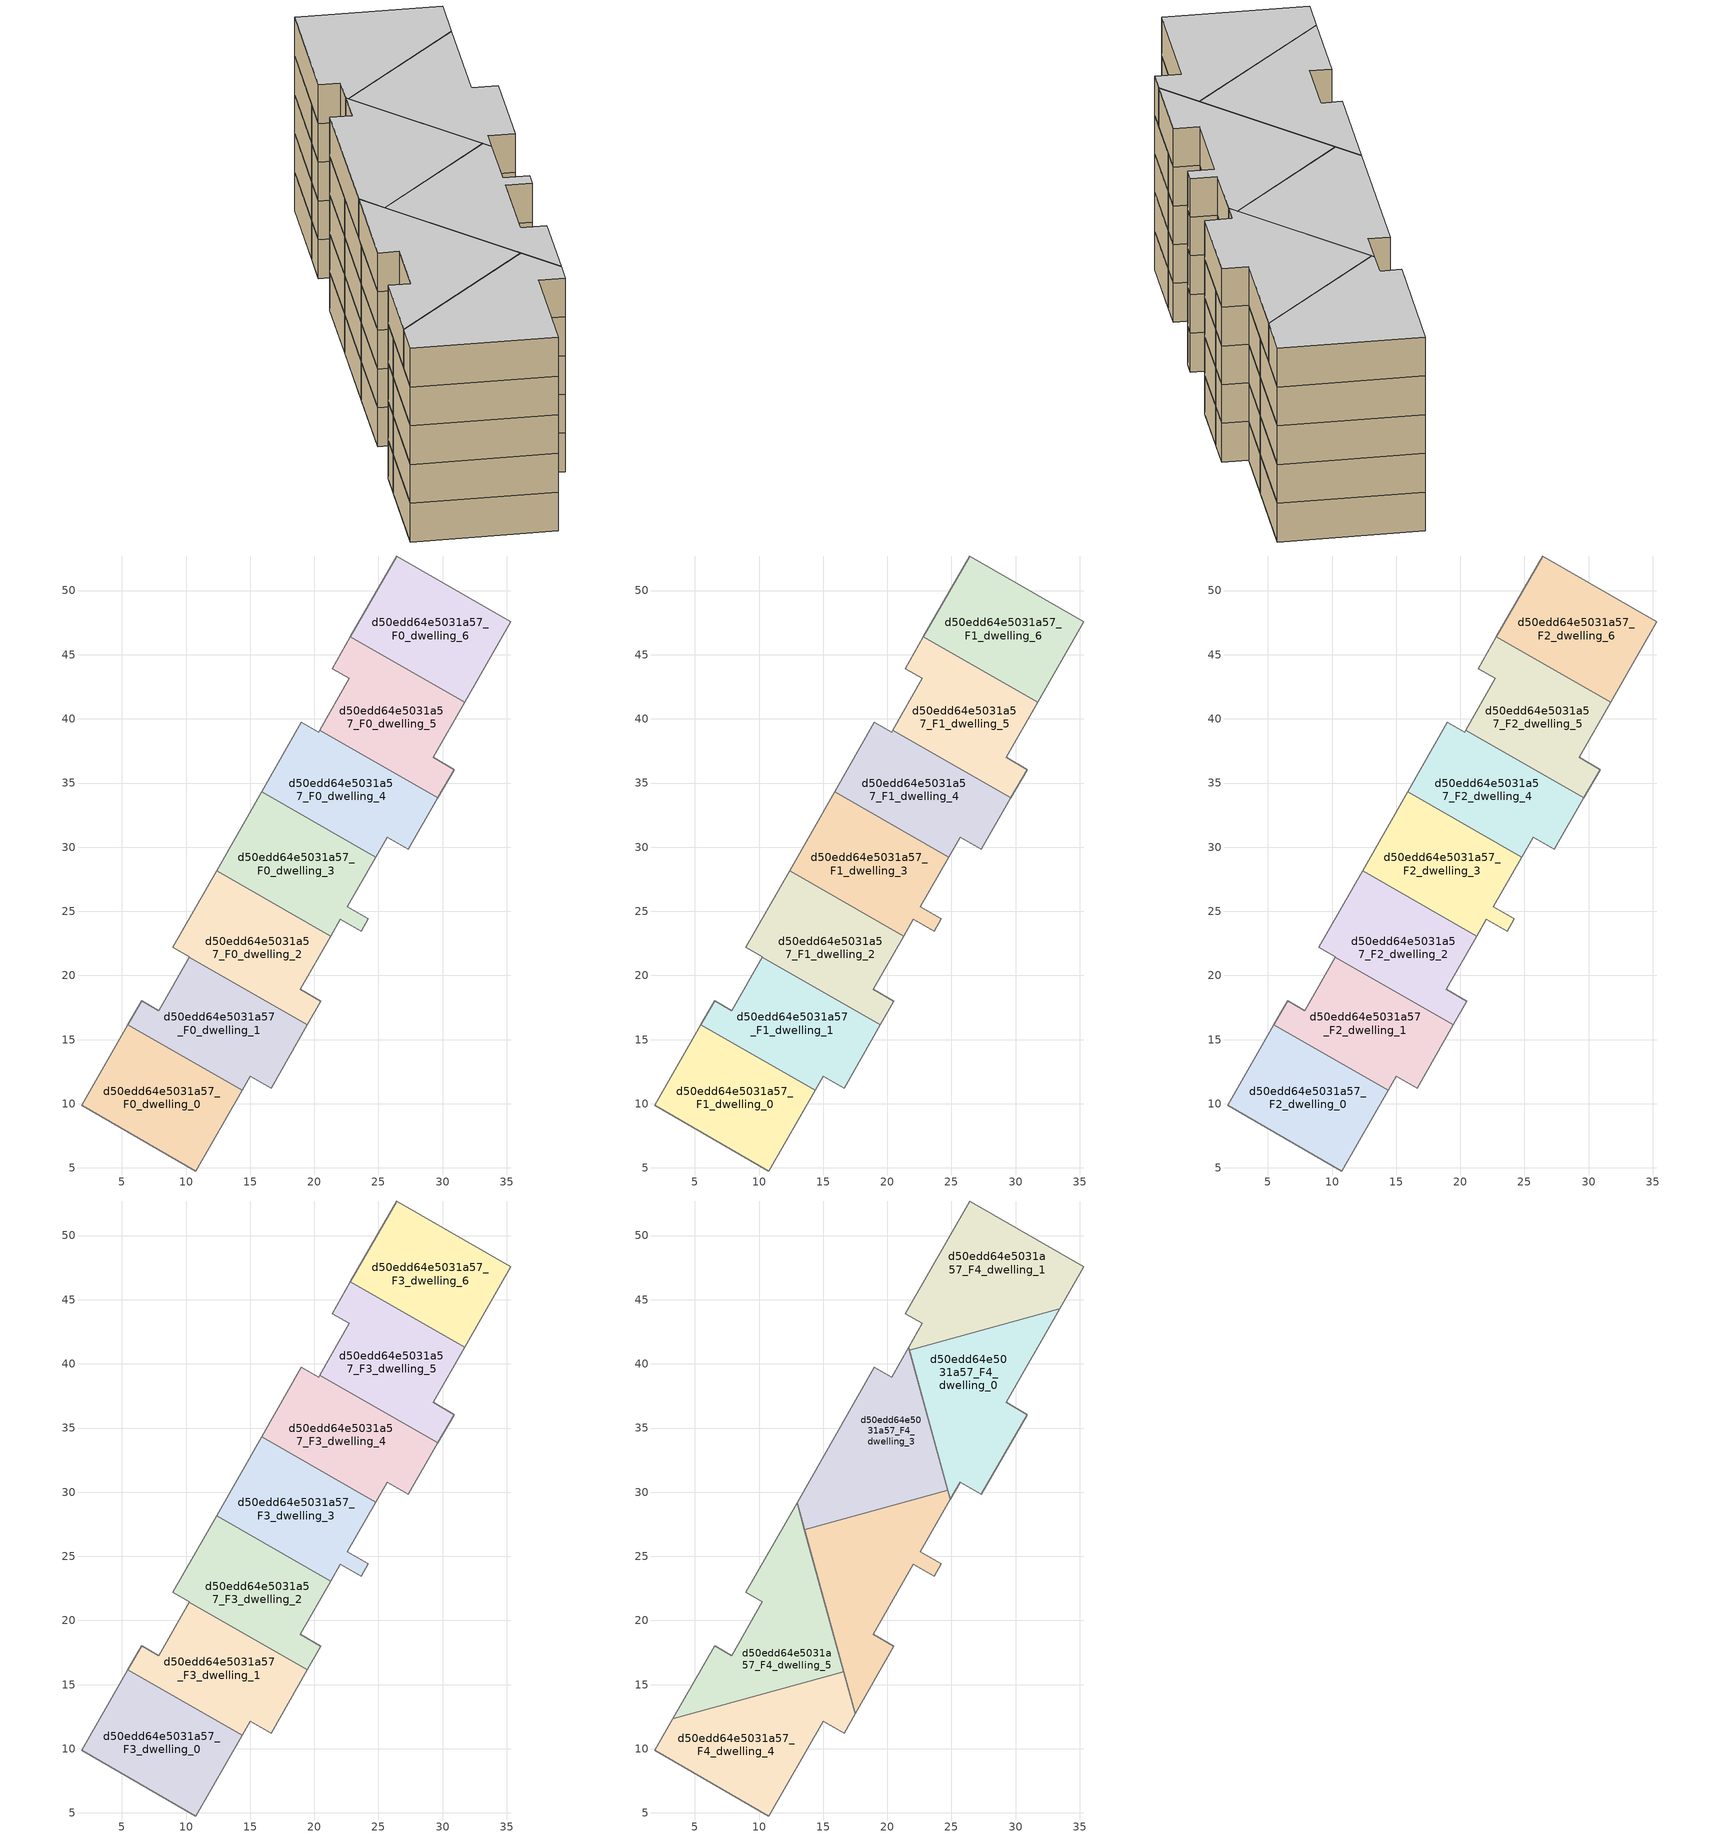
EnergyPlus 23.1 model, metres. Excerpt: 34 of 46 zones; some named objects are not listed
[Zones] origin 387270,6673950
d50edd64e5031a57_F0_dwelling_0
 floor ground (EU_floor_Construction): 14.37,11.07 10.75,4.76 1.86,9.88 5.47,16.17 z0
 wall to d50edd64e5031a57_F0_dwelling_1 (EU_wall_Construction): 14.37,11.07 5.47,16.17 z0:3
 wall adiabatic (EU_wall_Construction): 5.47,16.17 1.86,9.88 10.75,4.76 14.37,11.07 z0:3
d50edd64e5031a57_F0_dwelling_1
 floor ground (EU_floor_Construction): 19.45,16.15 16.63,11.21 14.99,12.16 14.37,11.07 5.47,16.17 6.53,18.03 7.87,17.25 10.25,21.43 z0
 wall adiabatic (EU_wall_Construction): 10.25,21.43 7.87,17.25 6.53,18.03 5.47,16.17 / 14.37,11.07 14.99,12.16 16.63,11.21 19.45,16.15 z0:3
 wall to d50edd64e5031a57_F0_dwelling_2 (EU_wall_Construction): 19.45,16.15 10.25,21.43 z0:3
d50edd64e5031a57_F0_dwelling_2
 floor ground (EU_floor_Construction): 21.26,23.07 18.89,18.91 20.49,17.98 19.45,16.15 10.25,21.43 10.26,21.45 8.96,22.18 12.38,28.16 z0
 wall adiabatic (EU_wall_Construction): 12.38,28.16 8.96,22.18 10.26,21.45 10.25,21.43 / 19.45,16.15 20.49,17.98 18.89,18.91 21.26,23.07 z0:3
 wall to d50edd64e5031a57_F0_dwelling_3 (EU_wall_Construction): 21.26,23.07 12.38,28.16 z0:3
d50edd64e5031a57_F0_dwelling_3
 floor ground (EU_floor_Construction): 24.78,29.21 22.57,25.36 24.2,24.42 23.64,23.46 22.02,24.4 21.26,23.07 12.38,28.16 15.89,34.3 z0
 wall adiabatic (EU_wall_Construction): 21.26,23.07 22.02,24.4 23.64,23.46 24.2,24.42 22.57,25.36 24.78,29.21 / 15.89,34.3 12.38,28.16 z0:3
 wall to d50edd64e5031a57_F0_dwelling_4 (EU_wall_Construction): 24.78,29.21 15.89,34.3 z0:3
d50edd64e5031a57_F0_dwelling_4
 floor ground (EU_floor_Construction): 29.63,33.85 27.33,29.85 25.67,30.78 24.78,29.21 15.89,34.3 18.99,39.73 20.34,38.96 20.43,39.13 z0
 wall adiabatic (EU_wall_Construction): 20.43,39.13 20.34,38.96 18.99,39.73 15.89,34.3 / 24.78,29.21 25.67,30.78 27.33,29.85 29.63,33.85 z0:3
 wall to d50edd64e5031a57_F0_dwelling_5 (EU_wall_Construction): 29.63,33.85 20.43,39.13 z0:3
d50edd64e5031a57_F0_dwelling_5
 floor ground (EU_floor_Construction): 31.72,41.28 29.26,36.99 30.89,36.04 29.63,33.85 20.43,39.13 22.72,43.16 21.39,43.92 22.81,46.39 z0
 wall adiabatic (EU_wall_Construction): 22.81,46.39 21.39,43.92 22.72,43.16 20.43,39.13 / 29.63,33.85 30.89,36.04 29.26,36.99 31.72,41.28 z0:3
 wall to d50edd64e5031a57_F0_dwelling_6 (EU_wall_Construction): 31.72,41.28 22.81,46.39 z0:3
d50edd64e5031a57_F0_dwelling_6
 floor ground (EU_floor_Construction): 35.32,47.57 31.72,41.28 22.81,46.39 26.41,52.69 z0
 wall adiabatic (EU_wall_Construction): 31.72,41.28 35.32,47.57 26.41,52.69 22.81,46.39 z0:3
d50edd64e5031a57_F1_dwelling_0
 floor to d50edd64e5031a57_F0_dwelling_0 (EU_floor_Construction): 14.37,11.07 10.75,4.76 1.86,9.88 5.47,16.17 z3
 wall to d50edd64e5031a57_F1_dwelling_1 (EU_wall_Construction): 14.37,11.07 5.47,16.17 z3:6
 wall adiabatic (EU_wall_Construction): 5.47,16.17 1.86,9.88 10.75,4.76 14.37,11.07 z3:6
d50edd64e5031a57_F1_dwelling_1
 floor to d50edd64e5031a57_F0_dwelling_1 (EU_floor_Construction): 19.45,16.15 16.63,11.21 14.99,12.16 14.37,11.07 5.47,16.17 6.53,18.03 7.87,17.25 10.25,21.43 z3
 wall adiabatic (EU_wall_Construction): 10.25,21.43 7.87,17.25 6.53,18.03 5.47,16.17 / 14.37,11.07 14.99,12.16 16.63,11.21 19.45,16.15 z3:6
 wall to d50edd64e5031a57_F1_dwelling_2 (EU_wall_Construction): 19.45,16.15 10.25,21.43 z3:6
d50edd64e5031a57_F1_dwelling_2
 floor to d50edd64e5031a57_F0_dwelling_2 (EU_floor_Construction): 21.26,23.07 18.89,18.91 20.49,17.98 19.45,16.15 10.25,21.43 10.26,21.45 8.96,22.18 12.38,28.16 z3
 wall adiabatic (EU_wall_Construction): 12.38,28.16 8.96,22.18 10.26,21.45 10.25,21.43 / 19.45,16.15 20.49,17.98 18.89,18.91 21.26,23.07 z3:6
 wall to d50edd64e5031a57_F1_dwelling_3 (EU_wall_Construction): 21.26,23.07 12.38,28.16 z3:6
d50edd64e5031a57_F1_dwelling_3
 floor to d50edd64e5031a57_F0_dwelling_3 (EU_floor_Construction): 24.78,29.21 22.57,25.36 24.2,24.42 23.64,23.46 22.02,24.4 21.26,23.07 12.38,28.16 15.89,34.3 z3
 wall adiabatic (EU_wall_Construction): 21.26,23.07 22.02,24.4 23.64,23.46 24.2,24.42 22.57,25.36 24.78,29.21 / 15.89,34.3 12.38,28.16 z3:6
 wall to d50edd64e5031a57_F1_dwelling_4 (EU_wall_Construction): 24.78,29.21 15.89,34.3 z3:6
d50edd64e5031a57_F1_dwelling_4
 floor to d50edd64e5031a57_F0_dwelling_4 (EU_floor_Construction): 29.63,33.85 27.33,29.85 25.67,30.78 24.78,29.21 15.89,34.3 18.99,39.73 20.34,38.96 20.43,39.13 z3
 wall adiabatic (EU_wall_Construction): 20.43,39.13 20.34,38.96 18.99,39.73 15.89,34.3 / 24.78,29.21 25.67,30.78 27.33,29.85 29.63,33.85 z3:6
 wall to d50edd64e5031a57_F1_dwelling_5 (EU_wall_Construction): 29.63,33.85 20.43,39.13 z3:6
d50edd64e5031a57_F1_dwelling_5
 floor to d50edd64e5031a57_F0_dwelling_5 (EU_floor_Construction): 31.72,41.28 29.26,36.99 30.89,36.04 29.63,33.85 20.43,39.13 22.72,43.16 21.39,43.92 22.81,46.39 z3
 wall adiabatic (EU_wall_Construction): 22.81,46.39 21.39,43.92 22.72,43.16 20.43,39.13 / 29.63,33.85 30.89,36.04 29.26,36.99 31.72,41.28 z3:6
 wall to d50edd64e5031a57_F1_dwelling_6 (EU_wall_Construction): 31.72,41.28 22.81,46.39 z3:6
d50edd64e5031a57_F1_dwelling_6
 floor to d50edd64e5031a57_F0_dwelling_6 (EU_floor_Construction): 35.32,47.57 31.72,41.28 22.81,46.39 26.41,52.69 z3
 wall adiabatic (EU_wall_Construction): 31.72,41.28 35.32,47.57 26.41,52.69 22.81,46.39 z3:6
d50edd64e5031a57_F2_dwelling_0
 floor to d50edd64e5031a57_F1_dwelling_0 (EU_floor_Construction): 14.37,11.07 10.75,4.76 1.86,9.88 5.47,16.17 z6
 wall to d50edd64e5031a57_F2_dwelling_1 (EU_wall_Construction): 14.37,11.07 5.47,16.17 z6:9
 wall adiabatic (EU_wall_Construction): 5.47,16.17 1.86,9.88 10.75,4.76 14.37,11.07 z6:9
d50edd64e5031a57_F2_dwelling_1
 floor to d50edd64e5031a57_F1_dwelling_1 (EU_floor_Construction): 19.45,16.15 16.63,11.21 14.99,12.16 14.37,11.07 5.47,16.17 6.53,18.03 7.87,17.25 10.25,21.43 z6
 wall adiabatic (EU_wall_Construction): 10.25,21.43 7.87,17.25 6.53,18.03 5.47,16.17 / 14.37,11.07 14.99,12.16 16.63,11.21 19.45,16.15 z6:9
 wall to d50edd64e5031a57_F2_dwelling_2 (EU_wall_Construction): 19.45,16.15 10.25,21.43 z6:9
d50edd64e5031a57_F2_dwelling_2
 floor to d50edd64e5031a57_F1_dwelling_2 (EU_floor_Construction): 21.26,23.07 18.89,18.91 20.49,17.98 19.45,16.15 10.25,21.43 10.26,21.45 8.96,22.18 12.38,28.16 z6
 wall adiabatic (EU_wall_Construction): 12.38,28.16 8.96,22.18 10.26,21.45 10.25,21.43 / 19.45,16.15 20.49,17.98 18.89,18.91 21.26,23.07 z6:9
 wall to d50edd64e5031a57_F2_dwelling_3 (EU_wall_Construction): 21.26,23.07 12.38,28.16 z6:9
d50edd64e5031a57_F2_dwelling_3
 floor to d50edd64e5031a57_F1_dwelling_3 (EU_floor_Construction): 24.78,29.21 22.57,25.36 24.2,24.42 23.64,23.46 22.02,24.4 21.26,23.07 12.38,28.16 15.89,34.3 z6
 wall adiabatic (EU_wall_Construction): 21.26,23.07 22.02,24.4 23.64,23.46 24.2,24.42 22.57,25.36 24.78,29.21 / 15.89,34.3 12.38,28.16 z6:9
 wall to d50edd64e5031a57_F2_dwelling_4 (EU_wall_Construction): 24.78,29.21 15.89,34.3 z6:9
d50edd64e5031a57_F2_dwelling_4
 floor to d50edd64e5031a57_F1_dwelling_4 (EU_floor_Construction): 29.63,33.85 27.33,29.85 25.67,30.78 24.78,29.21 15.89,34.3 18.99,39.73 20.34,38.96 20.43,39.13 z6
 wall adiabatic (EU_wall_Construction): 20.43,39.13 20.34,38.96 18.99,39.73 15.89,34.3 / 24.78,29.21 25.67,30.78 27.33,29.85 29.63,33.85 z6:9
 wall to d50edd64e5031a57_F2_dwelling_5 (EU_wall_Construction): 29.63,33.85 20.43,39.13 z6:9
d50edd64e5031a57_F2_dwelling_5
 floor to d50edd64e5031a57_F1_dwelling_5 (EU_floor_Construction): 31.72,41.28 29.26,36.99 30.89,36.04 29.63,33.85 20.43,39.13 22.72,43.16 21.39,43.92 22.81,46.39 z6
 wall adiabatic (EU_wall_Construction): 22.81,46.39 21.39,43.92 22.72,43.16 20.43,39.13 / 29.63,33.85 30.89,36.04 29.26,36.99 31.72,41.28 z6:9
 wall to d50edd64e5031a57_F2_dwelling_6 (EU_wall_Construction): 31.72,41.28 22.81,46.39 z6:9
d50edd64e5031a57_F2_dwelling_6
 floor to d50edd64e5031a57_F1_dwelling_6 (EU_floor_Construction): 35.32,47.57 31.72,41.28 22.81,46.39 26.41,52.69 z6
 wall adiabatic (EU_wall_Construction): 31.72,41.28 35.32,47.57 26.41,52.69 22.81,46.39 z6:9
d50edd64e5031a57_F3_dwelling_0
 floor to d50edd64e5031a57_F2_dwelling_0 (EU_floor_Construction): 14.37,11.07 10.75,4.76 1.86,9.88 5.47,16.17 z9
 wall to d50edd64e5031a57_F3_dwelling_1 (EU_wall_Construction): 14.37,11.07 5.47,16.17 z9:12
 wall adiabatic (EU_wall_Construction): 5.47,16.17 1.86,9.88 10.75,4.76 14.37,11.07 z9:12
d50edd64e5031a57_F3_dwelling_1
 floor to d50edd64e5031a57_F2_dwelling_1 (EU_floor_Construction): 19.45,16.15 16.63,11.21 14.99,12.16 14.37,11.07 5.47,16.17 6.53,18.03 7.87,17.25 10.25,21.43 z9
 wall adiabatic (EU_wall_Construction): 10.25,21.43 7.87,17.25 6.53,18.03 5.47,16.17 / 14.37,11.07 14.99,12.16 16.63,11.21 19.45,16.15 z9:12
 wall to d50edd64e5031a57_F3_dwelling_2 (EU_wall_Construction): 19.45,16.15 10.25,21.43 z9:12
d50edd64e5031a57_F3_dwelling_2
 floor to d50edd64e5031a57_F2_dwelling_2 (EU_floor_Construction): 21.26,23.07 18.89,18.91 20.49,17.98 19.45,16.15 10.25,21.43 10.26,21.45 8.96,22.18 12.38,28.16 z9
 wall adiabatic (EU_wall_Construction): 12.38,28.16 8.96,22.18 10.26,21.45 10.25,21.43 / 19.45,16.15 20.49,17.98 18.89,18.91 21.26,23.07 z9:12
 wall to d50edd64e5031a57_F3_dwelling_3 (EU_wall_Construction): 21.26,23.07 12.38,28.16 z9:12
d50edd64e5031a57_F3_dwelling_3
 floor to d50edd64e5031a57_F2_dwelling_3 (EU_floor_Construction): 24.78,29.21 22.57,25.36 24.2,24.42 23.64,23.46 22.02,24.4 21.26,23.07 12.38,28.16 15.89,34.3 z9
 wall adiabatic (EU_wall_Construction): 21.26,23.07 22.02,24.4 23.64,23.46 24.2,24.42 22.57,25.36 24.78,29.21 / 15.89,34.3 12.38,28.16 z9:12
 wall to d50edd64e5031a57_F3_dwelling_4 (EU_wall_Construction): 24.78,29.21 15.89,34.3 z9:12
d50edd64e5031a57_F3_dwelling_4
 floor to d50edd64e5031a57_F2_dwelling_4 (EU_floor_Construction): 29.63,33.85 27.33,29.85 25.67,30.78 24.78,29.21 15.89,34.3 18.99,39.73 20.34,38.96 20.43,39.13 z9
 wall adiabatic (EU_wall_Construction): 20.43,39.13 20.34,38.96 18.99,39.73 15.89,34.3 / 24.78,29.21 25.67,30.78 27.33,29.85 29.63,33.85 z9:12
 wall to d50edd64e5031a57_F3_dwelling_5 (EU_wall_Construction): 29.63,33.85 20.43,39.13 z9:12
d50edd64e5031a57_F3_dwelling_5
 floor to d50edd64e5031a57_F2_dwelling_5 (EU_floor_Construction): 31.72,41.28 29.26,36.99 30.89,36.04 29.63,33.85 20.43,39.13 22.72,43.16 21.39,43.92 22.81,46.39 z9
 wall adiabatic (EU_wall_Construction): 22.81,46.39 21.39,43.92 22.72,43.16 20.43,39.13 / 29.63,33.85 30.89,36.04 29.26,36.99 31.72,41.28 z9:12
 wall to d50edd64e5031a57_F3_dwelling_6 (EU_wall_Construction): 31.72,41.28 22.81,46.39 z9:12
d50edd64e5031a57_F3_dwelling_6
 floor to d50edd64e5031a57_F2_dwelling_6 (EU_floor_Construction): 35.32,47.57 31.72,41.28 22.81,46.39 26.41,52.69 z9
 wall adiabatic (EU_wall_Construction): 31.72,41.28 35.32,47.57 26.41,52.69 22.81,46.39 z9:12
d50edd64e5031a57_F4_dwelling_0
 floor to d50edd64e5031a57_F3_dwelling_5 (EU_floor_Construction): 31.72,41.28 29.26,36.99 30.89,36.04 29.63,33.85 22.59,37.89 21.72,41.08 28.72,43 z12
 floor to d50edd64e5031a57_F3_dwelling_6 (EU_floor_Construction): 33.45,44.3 31.72,41.28 28.72,43 z12
 floor to d50edd64e5031a57_F3_dwelling_4 (EU_floor_Construction): 29.63,33.85 27.33,29.85 25.67,30.78 24.91,29.45 22.59,37.89 z12
 wall adiabatic (EU_wall_Construction): 21.72,41.08 24.91,29.45 25.67,30.78 27.33,29.85 30.89,36.04 29.26,36.99 33.45,44.3 z12:15
 wall to d50edd64e5031a57_F4_dwelling_1 (EU_wall_Construction): 33.45,44.3 21.72,41.08 z12:15
 ceiling to d50edd64e5031a57_F5_dwelling_0 (EU_floor_Construction): 27.33,29.85 30.89,36.04 29.26,36.99 33.45,44.3 21.72,41.08 24.91,29.45 25.67,30.78 z15
d50edd64e5031a57_F4_dwelling_1
 floor to d50edd64e5031a57_F3_dwelling_6 (EU_floor_Construction): 35.32,47.57 33.45,44.3 28.72,43 22.81,46.39 26.41,52.69 z12
 floor to d50edd64e5031a57_F3_dwelling_5 (EU_floor_Construction): 28.72,43 21.72,41.08 21.66,41.29 22.72,43.16 21.39,43.92 22.81,46.39 z12
 wall adiabatic (EU_wall_Construction): 33.45,44.3 35.32,47.57 26.41,52.69 21.39,43.92 22.72,43.16 21.66,41.29 21.72,41.08 z12:15
 ceiling to d50edd64e5031a57_F5_dwelling_1 (EU_floor_Construction): 33.45,44.3 35.32,47.57 26.41,52.69 21.39,43.92 22.72,43.16 21.66,41.29 21.72,41.08 z15
d50edd64e5031a57_F4_dwelling_2
 floor to d50edd64e5031a57_F3_dwelling_2 (EU_floor_Construction): 21.26,23.07 18.89,18.91 20.49,17.98 19.45,16.15 16,18.13 13.54,27.07 14.04,27.21 z12
 floor to d50edd64e5031a57_F3_dwelling_3 (EU_floor_Construction): 24.78,29.21 22.57,25.36 24.2,24.42 23.64,23.46 22.02,24.4 21.26,23.07 14.04,27.21 23.65,29.85 z12
 floor to d50edd64e5031a57_F3_dwelling_1 (EU_floor_Construction): 19.45,16.15 17.49,12.71 16,18.13 z12
 floor to d50edd64e5031a57_F3_dwelling_4 (EU_floor_Construction): 24.72,30.15 24.91,29.45 24.78,29.21 23.65,29.85 z12
 wall adiabatic (EU_wall_Construction): 13.54,27.07 17.49,12.71 20.49,17.98 18.89,18.91 22.02,24.4 23.64,23.46 24.2,24.42 22.57,25.36 24.91,29.45 24.72,30.15 z12:15
 wall to d50edd64e5031a57_F4_dwelling_3 (EU_wall_Construction): 24.72,30.15 13.54,27.07 z12:15
 ceiling to d50edd64e5031a57_F5_dwelling_2 (EU_floor_Construction): 20.49,17.98 18.89,18.91 22.02,24.4 23.64,23.46 24.2,24.42 22.57,25.36 24.91,29.45 24.72,30.15 13.54,27.07 17.49,12.71 z15
d50edd64e5031a57_F4_dwelling_3
 floor to d50edd64e5031a57_F3_dwelling_3 (EU_floor_Construction): 23.65,29.85 14.04,27.21 13.4,27.57 12.96,29.18 15.89,34.3 z12
 floor to d50edd64e5031a57_F3_dwelling_4 (EU_floor_Construction): 22.59,37.89 24.72,30.15 23.65,29.85 15.89,34.3 18.99,39.73 20.34,38.96 20.43,39.13 z12
 floor to d50edd64e5031a57_F3_dwelling_2 (EU_floor_Construction): 14.04,27.21 13.54,27.07 13.4,27.57 z12
 floor to d50edd64e5031a57_F3_dwelling_5 (EU_floor_Construction): 21.66,41.29 22.59,37.89 20.43,39.13 z12
 wall adiabatic (EU_wall_Construction): 24.72,30.15 21.66,41.29 20.34,38.96 18.99,39.73 12.96,29.18 13.54,27.07 z12:15
 ceiling to d50edd64e5031a57_F5_dwelling_3 (EU_floor_Construction): 24.72,30.15 21.66,41.29 20.34,38.96 18.99,39.73 12.96,29.18 13.54,27.07 z15
d50edd64e5031a57_F4_dwelling_4
 floor to d50edd64e5031a57_F3_dwelling_0 (EU_floor_Construction): 14.37,11.07 10.75,4.76 1.86,9.88 3.27,12.34 9.27,13.99 z12
 floor to d50edd64e5031a57_F3_dwelling_1 (EU_floor_Construction): 16.58,16 17.49,12.71 16.63,11.21 14.99,12.16 14.37,11.07 9.27,13.99 z12
 wall adiabatic (EU_wall_Construction): 3.27,12.34 1.86,9.88 10.75,4.76 14.99,12.16 16.63,11.21 17.49,12.71 16.58,16 z12:15
 wall to d50edd64e5031a57_F4_dwelling_5 (EU_wall_Construction): 16.58,16 3.27,12.34 z12:15
 ceiling to d50edd64e5031a57_F5_dwelling_4 (EU_floor_Construction): 16.63,11.21 17.49,12.71 16.58,16 3.27,12.34 1.86,9.88 10.75,4.76 14.99,12.16 z15
d50edd64e5031a57_F4_dwelling_5
 floor to d50edd64e5031a57_F3_dwelling_1 (EU_floor_Construction): 16,18.13 16.58,16 9.27,13.99 5.47,16.17 6.53,18.03 7.87,17.25 10.25,21.43 z12
 floor to d50edd64e5031a57_F3_dwelling_0 (EU_floor_Construction): 9.27,13.99 3.27,12.34 5.47,16.17 z12
 floor to d50edd64e5031a57_F3_dwelling_2 (EU_floor_Construction): 13.4,27.57 16,18.13 10.25,21.43 10.26,21.45 8.96,22.18 12.38,28.16 z12
 floor to d50edd64e5031a57_F3_dwelling_3 (EU_floor_Construction): 12.96,29.18 13.4,27.57 12.38,28.16 z12
 wall adiabatic (EU_wall_Construction): 16.58,16 12.96,29.18 8.96,22.18 10.26,21.45 7.87,17.25 6.53,18.03 3.27,12.34 z12:15
 ceiling to d50edd64e5031a57_F5_dwelling_5 (EU_floor_Construction): 16.58,16 12.96,29.18 8.96,22.18 10.26,21.45 7.87,17.25 6.53,18.03 3.27,12.34 z15
[Building]
EU S2 Campaign: North Axis=0; Terrain=City; Solar Distribution=FullExterior
[Site:Location]
Helsinki-Vantaa.AP: Latitude=60.317; Longitude=24.963; Time Zone=2; Elevation=54.6
[SizingPeriod:WeatherFileDays]
AnnualSizingPeriod: Begin Month=1; Begin Day of Month=1; End Month=12; End Day of Month=31; Day of Week for Start Day=Monday; Use Weather File Daylight Saving Period=No; Use Weather File Rain and Snow Indicators=No
[MATERIAL]
EU_InternalMass_Material: Roughness=MediumRough; Thickness=0.1; Conductivity=1; Density=1800; Specific Heat=900; Thermal Absorptance=0.9; Solar Absorptance=0.7; Visible Absorptance=0.7
[MATERIAL:NOMASS] Roughness=MediumRough; Thermal Absorptance=0.9; Solar Absorptance=0.7; Visible Absorptance=0.7
Name | Thermal Resistance
EU_wall_NoMass | 2.6932
EU_floor_NoMass | 2.22482
[CONSTRUCTION]
EU_wall_Construction: EU_wall_NoMass
EU_floor_Construction: EU_floor_NoMass
EU_InternalMass_Construction: EU_InternalMass_Material
[ZONE] Type=1; Multiplier=1; Ceiling Height=autocalculate; Floor Area=autocalculate; Part of Total Floor Area=Yes
Name | Volume
d50edd64e5031a57_F0_dwelling_0; d50edd64e5031a57_F1_dwelling_0; d50edd64e5031a57_F2_dwelling_0; d50edd64e5031a57_F3_dwelling_0 | 223.544
d50edd64e5031a57_F4_dwelling_0 | 260.8
d50edd64e5031a57_F0_dwelling_1; d50edd64e5031a57_F1_dwelling_1; d50edd64e5031a57_F2_dwelling_1; d50edd64e5031a57_F3_dwelling_1 | 223.548
d50edd64e5031a57_F4_dwelling_1 | 260.78
d50edd64e5031a57_F0_dwelling_2; d50edd64e5031a57_F1_dwelling_2; d50edd64e5031a57_F2_dwelling_2; d50edd64e5031a57_F3_dwelling_2 | 223.529
d50edd64e5031a57_F4_dwelling_2 | 260.767
d50edd64e5031a57_F0_dwelling_3; d50edd64e5031a57_F1_dwelling_3; d50edd64e5031a57_F2_dwelling_3; d50edd64e5031a57_F3_dwelling_3 | 223.553
d50edd64e5031a57_F4_dwelling_3 | 260.812
d50edd64e5031a57_F0_dwelling_4; d50edd64e5031a57_F1_dwelling_4; d50edd64e5031a57_F2_dwelling_4; d50edd64e5031a57_F3_dwelling_4 | 223.559
d50edd64e5031a57_F4_dwelling_4 | 260.821
d50edd64e5031a57_F0_dwelling_5; d50edd64e5031a57_F1_dwelling_5; d50edd64e5031a57_F2_dwelling_5; d50edd64e5031a57_F3_dwelling_5 | 223.508
d50edd64e5031a57_F4_dwelling_5 | 260.773
d50edd64e5031a57_F0_dwelling_6; d50edd64e5031a57_F1_dwelling_6; d50edd64e5031a57_F2_dwelling_6; d50edd64e5031a57_F3_dwelling_6 | 223.562
[INTERNALMASS] Construction=EU_InternalMass_Construction
Name | Zone or ZoneList | Surface Area
d50edd64e5031a57_F0_dwelling_0_EU_InternalMass | d50edd64e5031a57_F0_dwelling_0 | 74.5146
d50edd64e5031a57_F0_dwelling_1_EU_InternalMass | d50edd64e5031a57_F0_dwelling_1 | 74.5164
d50edd64e5031a57_F0_dwelling_2_EU_InternalMass | d50edd64e5031a57_F0_dwelling_2 | 74.5096
d50edd64e5031a57_F0_dwelling_3_EU_InternalMass | d50edd64e5031a57_F0_dwelling_3 | 74.5173
d50edd64e5031a57_F0_dwelling_4_EU_InternalMass | d50edd64e5031a57_F0_dwelling_4 | 74.5193
d50edd64e5031a57_F0_dwelling_5_EU_InternalMass | d50edd64e5031a57_F0_dwelling_5 | 74.5028
d50edd64e5031a57_F0_dwelling_6_EU_InternalMass | d50edd64e5031a57_F0_dwelling_6 | 74.5205
d50edd64e5031a57_F1_dwelling_0_EU_InternalMass | d50edd64e5031a57_F1_dwelling_0 | 74.5146
d50edd64e5031a57_F1_dwelling_1_EU_InternalMass | d50edd64e5031a57_F1_dwelling_1 | 74.5164
d50edd64e5031a57_F1_dwelling_2_EU_InternalMass | d50edd64e5031a57_F1_dwelling_2 | 74.5096
d50edd64e5031a57_F1_dwelling_3_EU_InternalMass | d50edd64e5031a57_F1_dwelling_3 | 74.5173
d50edd64e5031a57_F1_dwelling_4_EU_InternalMass | d50edd64e5031a57_F1_dwelling_4 | 74.5193
d50edd64e5031a57_F1_dwelling_5_EU_InternalMass | d50edd64e5031a57_F1_dwelling_5 | 74.5028
d50edd64e5031a57_F1_dwelling_6_EU_InternalMass | d50edd64e5031a57_F1_dwelling_6 | 74.5205
d50edd64e5031a57_F2_dwelling_0_EU_InternalMass | d50edd64e5031a57_F2_dwelling_0 | 74.5146
d50edd64e5031a57_F2_dwelling_1_EU_InternalMass | d50edd64e5031a57_F2_dwelling_1 | 74.5164
d50edd64e5031a57_F2_dwelling_2_EU_InternalMass | d50edd64e5031a57_F2_dwelling_2 | 74.5096
d50edd64e5031a57_F2_dwelling_3_EU_InternalMass | d50edd64e5031a57_F2_dwelling_3 | 74.5173
d50edd64e5031a57_F2_dwelling_4_EU_InternalMass | d50edd64e5031a57_F2_dwelling_4 | 74.5193
d50edd64e5031a57_F2_dwelling_5_EU_InternalMass | d50edd64e5031a57_F2_dwelling_5 | 74.5028
d50edd64e5031a57_F2_dwelling_6_EU_InternalMass | d50edd64e5031a57_F2_dwelling_6 | 74.5205
d50edd64e5031a57_F3_dwelling_0_EU_InternalMass | d50edd64e5031a57_F3_dwelling_0 | 74.5146
d50edd64e5031a57_F3_dwelling_1_EU_InternalMass | d50edd64e5031a57_F3_dwelling_1 | 74.5164
d50edd64e5031a57_F3_dwelling_2_EU_InternalMass | d50edd64e5031a57_F3_dwelling_2 | 74.5096
d50edd64e5031a57_F3_dwelling_3_EU_InternalMass | d50edd64e5031a57_F3_dwelling_3 | 74.5173
d50edd64e5031a57_F3_dwelling_4_EU_InternalMass | d50edd64e5031a57_F3_dwelling_4 | 74.5193
d50edd64e5031a57_F3_dwelling_5_EU_InternalMass | d50edd64e5031a57_F3_dwelling_5 | 74.5028
d50edd64e5031a57_F3_dwelling_6_EU_InternalMass | d50edd64e5031a57_F3_dwelling_6 | 74.5205
d50edd64e5031a57_F4_dwelling_0_EU_InternalMass | d50edd64e5031a57_F4_dwelling_0 | 86.9331
d50edd64e5031a57_F4_dwelling_1_EU_InternalMass | d50edd64e5031a57_F4_dwelling_1 | 86.9265
d50edd64e5031a57_F4_dwelling_2_EU_InternalMass | d50edd64e5031a57_F4_dwelling_2 | 86.9221
d50edd64e5031a57_F4_dwelling_3_EU_InternalMass | d50edd64e5031a57_F4_dwelling_3 | 86.9373
d50edd64e5031a57_F4_dwelling_4_EU_InternalMass | d50edd64e5031a57_F4_dwelling_4 | 86.9402
d50edd64e5031a57_F4_dwelling_5_EU_InternalMass | d50edd64e5031a57_F4_dwelling_5 | 86.9291
[OTHEREQUIPMENT] Fuel Type=Electricity; Design Level Calculation Method=Watts/Area; Power per Zone Floor Area=1; Fraction Latent=0; Fraction Radiant=0; Fraction Lost=0; Carbon Dioxide Generation Rate=0; EndUse Subcategory=EU_Step8_InternalGains
Name | Zone or ZoneList or Space or SpaceList | Schedule
EU_Step8_InternalGain_d50edd64e5031a57_F0_dwelling_0_f000 | d50edd64e5031a57_F0_dwelling_0 | EU_Step8_GainSchedule_d50edd64e5031a57_F0_dwelling_0_f000
EU_Step8_InternalGain_d50edd64e5031a57_F0_dwelling_1_f000 | d50edd64e5031a57_F0_dwelling_1 | EU_Step8_GainSchedule_d50edd64e5031a57_F0_dwelling_1_f000
EU_Step8_InternalGain_d50edd64e5031a57_F0_dwelling_2_f000 | d50edd64e5031a57_F0_dwelling_2 | EU_Step8_GainSchedule_d50edd64e5031a57_F0_dwelling_2_f000
EU_Step8_InternalGain_d50edd64e5031a57_F0_dwelling_3_f000 | d50edd64e5031a57_F0_dwelling_3 | EU_Step8_GainSchedule_d50edd64e5031a57_F0_dwelling_3_f000
EU_Step8_InternalGain_d50edd64e5031a57_F0_dwelling_4_f000 | d50edd64e5031a57_F0_dwelling_4 | EU_Step8_GainSchedule_d50edd64e5031a57_F0_dwelling_4_f000
EU_Step8_InternalGain_d50edd64e5031a57_F0_dwelling_5_f000 | d50edd64e5031a57_F0_dwelling_5 | EU_Step8_GainSchedule_d50edd64e5031a57_F0_dwelling_5_f000
EU_Step8_InternalGain_d50edd64e5031a57_F0_dwelling_6_f000 | d50edd64e5031a57_F0_dwelling_6 | EU_Step8_GainSchedule_d50edd64e5031a57_F0_dwelling_6_f000
EU_Step8_InternalGain_d50edd64e5031a57_F1_dwelling_0_f000 | d50edd64e5031a57_F1_dwelling_0 | EU_Step8_GainSchedule_d50edd64e5031a57_F1_dwelling_0_f000
EU_Step8_InternalGain_d50edd64e5031a57_F1_dwelling_1_f000 | d50edd64e5031a57_F1_dwelling_1 | EU_Step8_GainSchedule_d50edd64e5031a57_F1_dwelling_1_f000
EU_Step8_InternalGain_d50edd64e5031a57_F1_dwelling_2_f000 | d50edd64e5031a57_F1_dwelling_2 | EU_Step8_GainSchedule_d50edd64e5031a57_F1_dwelling_2_f000
EU_Step8_InternalGain_d50edd64e5031a57_F1_dwelling_3_f000 | d50edd64e5031a57_F1_dwelling_3 | EU_Step8_GainSchedule_d50edd64e5031a57_F1_dwelling_3_f000
EU_Step8_InternalGain_d50edd64e5031a57_F1_dwelling_4_f000 | d50edd64e5031a57_F1_dwelling_4 | EU_Step8_GainSchedule_d50edd64e5031a57_F1_dwelling_4_f000
EU_Step8_InternalGain_d50edd64e5031a57_F1_dwelling_5_f000 | d50edd64e5031a57_F1_dwelling_5 | EU_Step8_GainSchedule_d50edd64e5031a57_F1_dwelling_5_f000
EU_Step8_InternalGain_d50edd64e5031a57_F1_dwelling_6_f000 | d50edd64e5031a57_F1_dwelling_6 | EU_Step8_GainSchedule_d50edd64e5031a57_F1_dwelling_6_f000
EU_Step8_InternalGain_d50edd64e5031a57_F2_dwelling_0_f000 | d50edd64e5031a57_F2_dwelling_0 | EU_Step8_GainSchedule_d50edd64e5031a57_F2_dwelling_0_f000
EU_Step8_InternalGain_d50edd64e5031a57_F2_dwelling_1_f000 | d50edd64e5031a57_F2_dwelling_1 | EU_Step8_GainSchedule_d50edd64e5031a57_F2_dwelling_1_f000
EU_Step8_InternalGain_d50edd64e5031a57_F2_dwelling_2_f000 | d50edd64e5031a57_F2_dwelling_2 | EU_Step8_GainSchedule_d50edd64e5031a57_F2_dwelling_2_f000
EU_Step8_InternalGain_d50edd64e5031a57_F2_dwelling_3_f000 | d50edd64e5031a57_F2_dwelling_3 | EU_Step8_GainSchedule_d50edd64e5031a57_F2_dwelling_3_f000
EU_Step8_InternalGain_d50edd64e5031a57_F2_dwelling_4_f000 | d50edd64e5031a57_F2_dwelling_4 | EU_Step8_GainSchedule_d50edd64e5031a57_F2_dwelling_4_f000
EU_Step8_InternalGain_d50edd64e5031a57_F2_dwelling_5_f000 | d50edd64e5031a57_F2_dwelling_5 | EU_Step8_GainSchedule_d50edd64e5031a57_F2_dwelling_5_f000
EU_Step8_InternalGain_d50edd64e5031a57_F2_dwelling_6_f000 | d50edd64e5031a57_F2_dwelling_6 | EU_Step8_GainSchedule_d50edd64e5031a57_F2_dwelling_6_f000
EU_Step8_InternalGain_d50edd64e5031a57_F3_dwelling_0_f000 | d50edd64e5031a57_F3_dwelling_0 | EU_Step8_GainSchedule_d50edd64e5031a57_F3_dwelling_0_f000
EU_Step8_InternalGain_d50edd64e5031a57_F3_dwelling_1_f000 | d50edd64e5031a57_F3_dwelling_1 | EU_Step8_GainSchedule_d50edd64e5031a57_F3_dwelling_1_f000
EU_Step8_InternalGain_d50edd64e5031a57_F3_dwelling_2_f000 | d50edd64e5031a57_F3_dwelling_2 | EU_Step8_GainSchedule_d50edd64e5031a57_F3_dwelling_2_f000
EU_Step8_InternalGain_d50edd64e5031a57_F3_dwelling_3_f000 | d50edd64e5031a57_F3_dwelling_3 | EU_Step8_GainSchedule_d50edd64e5031a57_F3_dwelling_3_f000
EU_Step8_InternalGain_d50edd64e5031a57_F3_dwelling_4_f000 | d50edd64e5031a57_F3_dwelling_4 | EU_Step8_GainSchedule_d50edd64e5031a57_F3_dwelling_4_f000
EU_Step8_InternalGain_d50edd64e5031a57_F3_dwelling_5_f000 | d50edd64e5031a57_F3_dwelling_5 | EU_Step8_GainSchedule_d50edd64e5031a57_F3_dwelling_5_f000
EU_Step8_InternalGain_d50edd64e5031a57_F3_dwelling_6_f000 | d50edd64e5031a57_F3_dwelling_6 | EU_Step8_GainSchedule_d50edd64e5031a57_F3_dwelling_6_f000
EU_Step8_InternalGain_d50edd64e5031a57_F4_dwelling_0_f000 | d50edd64e5031a57_F4_dwelling_0 | EU_Step8_GainSchedule_d50edd64e5031a57_F4_dwelling_0_f000
EU_Step8_InternalGain_d50edd64e5031a57_F4_dwelling_1_f000 | d50edd64e5031a57_F4_dwelling_1 | EU_Step8_GainSchedule_d50edd64e5031a57_F4_dwelling_1_f000
EU_Step8_InternalGain_d50edd64e5031a57_F4_dwelling_2_f000 | d50edd64e5031a57_F4_dwelling_2 | EU_Step8_GainSchedule_d50edd64e5031a57_F4_dwelling_2_f000
EU_Step8_InternalGain_d50edd64e5031a57_F4_dwelling_3_f000 | d50edd64e5031a57_F4_dwelling_3 | EU_Step8_GainSchedule_d50edd64e5031a57_F4_dwelling_3_f000
EU_Step8_InternalGain_d50edd64e5031a57_F4_dwelling_4_f000 | d50edd64e5031a57_F4_dwelling_4 | EU_Step8_GainSchedule_d50edd64e5031a57_F4_dwelling_4_f000
EU_Step8_InternalGain_d50edd64e5031a57_F4_dwelling_5_f000 | d50edd64e5031a57_F4_dwelling_5 | EU_Step8_GainSchedule_d50edd64e5031a57_F4_dwelling_5_f000
[ZONEVENTILATION:DESIGNFLOWRATE] Schedule=EU_AlwaysOn; Design Flow Rate Calculation Method=AirChanges/Hour; Air Changes per Hour=0.586271; Ventilation Type=Natural; Fan Pressure Rise=0; Fan Total Efficiency=1; Constant Term Coefficient=1; Temperature Term Coefficient=0; Velocity Term Coefficient=0; Velocity Squared Term Coefficient=0; Minimum Indoor Temperature=-100; Maximum Indoor Temperature=100; Delta Temperature=-100; Minimum Outdoor Temperature=-100; Maximum Outdoor Temperature=100; Maximum Wind Speed=40
Name | Zone or ZoneList or Space or SpaceList
EU_ConstantAir_d50edd64e5031a57_F0_dwelling_0 | d50edd64e5031a57_F0_dwelling_0
EU_ConstantAir_d50edd64e5031a57_F0_dwelling_1 | d50edd64e5031a57_F0_dwelling_1
EU_ConstantAir_d50edd64e5031a57_F0_dwelling_2 | d50edd64e5031a57_F0_dwelling_2
EU_ConstantAir_d50edd64e5031a57_F0_dwelling_3 | d50edd64e5031a57_F0_dwelling_3
EU_ConstantAir_d50edd64e5031a57_F0_dwelling_4 | d50edd64e5031a57_F0_dwelling_4
EU_ConstantAir_d50edd64e5031a57_F0_dwelling_5 | d50edd64e5031a57_F0_dwelling_5
EU_ConstantAir_d50edd64e5031a57_F0_dwelling_6 | d50edd64e5031a57_F0_dwelling_6
EU_ConstantAir_d50edd64e5031a57_F1_dwelling_0 | d50edd64e5031a57_F1_dwelling_0
EU_ConstantAir_d50edd64e5031a57_F1_dwelling_1 | d50edd64e5031a57_F1_dwelling_1
EU_ConstantAir_d50edd64e5031a57_F1_dwelling_2 | d50edd64e5031a57_F1_dwelling_2
EU_ConstantAir_d50edd64e5031a57_F1_dwelling_3 | d50edd64e5031a57_F1_dwelling_3
EU_ConstantAir_d50edd64e5031a57_F1_dwelling_4 | d50edd64e5031a57_F1_dwelling_4
EU_ConstantAir_d50edd64e5031a57_F1_dwelling_5 | d50edd64e5031a57_F1_dwelling_5
EU_ConstantAir_d50edd64e5031a57_F1_dwelling_6 | d50edd64e5031a57_F1_dwelling_6
EU_ConstantAir_d50edd64e5031a57_F2_dwelling_0 | d50edd64e5031a57_F2_dwelling_0
EU_ConstantAir_d50edd64e5031a57_F2_dwelling_1 | d50edd64e5031a57_F2_dwelling_1
EU_ConstantAir_d50edd64e5031a57_F2_dwelling_2 | d50edd64e5031a57_F2_dwelling_2
EU_ConstantAir_d50edd64e5031a57_F2_dwelling_3 | d50edd64e5031a57_F2_dwelling_3
EU_ConstantAir_d50edd64e5031a57_F2_dwelling_4 | d50edd64e5031a57_F2_dwelling_4
EU_ConstantAir_d50edd64e5031a57_F2_dwelling_5 | d50edd64e5031a57_F2_dwelling_5
EU_ConstantAir_d50edd64e5031a57_F2_dwelling_6 | d50edd64e5031a57_F2_dwelling_6
EU_ConstantAir_d50edd64e5031a57_F3_dwelling_0 | d50edd64e5031a57_F3_dwelling_0
EU_ConstantAir_d50edd64e5031a57_F3_dwelling_1 | d50edd64e5031a57_F3_dwelling_1
EU_ConstantAir_d50edd64e5031a57_F3_dwelling_2 | d50edd64e5031a57_F3_dwelling_2
EU_ConstantAir_d50edd64e5031a57_F3_dwelling_3 | d50edd64e5031a57_F3_dwelling_3
EU_ConstantAir_d50edd64e5031a57_F3_dwelling_4 | d50edd64e5031a57_F3_dwelling_4
EU_ConstantAir_d50edd64e5031a57_F3_dwelling_5 | d50edd64e5031a57_F3_dwelling_5
EU_ConstantAir_d50edd64e5031a57_F3_dwelling_6 | d50edd64e5031a57_F3_dwelling_6
EU_ConstantAir_d50edd64e5031a57_F4_dwelling_0 | d50edd64e5031a57_F4_dwelling_0
EU_ConstantAir_d50edd64e5031a57_F4_dwelling_1 | d50edd64e5031a57_F4_dwelling_1
EU_ConstantAir_d50edd64e5031a57_F4_dwelling_2 | d50edd64e5031a57_F4_dwelling_2
EU_ConstantAir_d50edd64e5031a57_F4_dwelling_3 | d50edd64e5031a57_F4_dwelling_3
EU_ConstantAir_d50edd64e5031a57_F4_dwelling_4 | d50edd64e5031a57_F4_dwelling_4
EU_ConstantAir_d50edd64e5031a57_F4_dwelling_5 | d50edd64e5031a57_F4_dwelling_5
[HVACTEMPLATE:THERMOSTAT] Constant Heating Setpoint=20; Constant Cooling Setpoint=50
EU_HeatOnly_d50edd64e5031a57_F0_dwelling_0; EU_HeatOnly_d50edd64e5031a57_F0_dwelling_1; EU_HeatOnly_d50edd64e5031a57_F0_dwelling_2; EU_HeatOnly_d50edd64e5031a57_F0_dwelling_3; EU_HeatOnly_d50edd64e5031a57_F0_dwelling_4; EU_HeatOnly_d50edd64e5031a57_F0_dwelling_5; EU_HeatOnly_d50edd64e5031a57_F0_dwelling_6; EU_HeatOnly_d50edd64e5031a57_F1_dwelling_0; EU_HeatOnly_d50edd64e5031a57_F1_dwelling_1; EU_HeatOnly_d50edd64e5031a57_F1_dwelling_2; EU_HeatOnly_d50edd64e5031a57_F1_dwelling_3; EU_HeatOnly_d50edd64e5031a57_F1_dwelling_4; EU_HeatOnly_d50edd64e5031a57_F1_dwelling_5
[HVACTEMPLATE:ZONE:IDEALLOADSAIRSYSTEM] System Availability Schedule=EU_AlwaysOn; Maximum Heating Supply Air Temperature=50; Minimum Cooling Supply Air Temperature=13; Maximum Heating Supply Air Humidity Ratio=0.0156; Minimum Cooling Supply Air Humidity Ratio=0.0077; Heating Limit=NoLimit; Cooling Limit=NoLimit; Heating Availability Schedule=EU_AlwaysOn; Cooling Availability Schedule=EU_CoolingOff; Dehumidification Control Type=ConstantSensibleHeatRatio; Cooling Sensible Heat Ratio=0.7; Dehumidification Setpoint=60; Humidification Control Type=None; Humidification Setpoint=30; Outdoor Air Method=None; Outdoor Air Flow Rate per Person=0.00944; Outdoor Air Flow Rate per Zone Floor Area=0; Outdoor Air Flow Rate per Zone=0; Demand Controlled Ventilation Type=None; Outdoor Air Economizer Type=NoEconomizer; Heat Recovery Type=None; Sensible Heat Recovery Effectiveness=0.7; Latent Heat Recovery Effectiveness=0.65
Name | Template Thermostat
d50edd64e5031a57_F0_dwelling_0 | EU_HeatOnly_d50edd64e5031a57_F0_dwelling_0
d50edd64e5031a57_F0_dwelling_1 | EU_HeatOnly_d50edd64e5031a57_F0_dwelling_1
d50edd64e5031a57_F0_dwelling_2 | EU_HeatOnly_d50edd64e5031a57_F0_dwelling_2
d50edd64e5031a57_F0_dwelling_3 | EU_HeatOnly_d50edd64e5031a57_F0_dwelling_3
d50edd64e5031a57_F0_dwelling_4 | EU_HeatOnly_d50edd64e5031a57_F0_dwelling_4
d50edd64e5031a57_F0_dwelling_5 | EU_HeatOnly_d50edd64e5031a57_F0_dwelling_5
d50edd64e5031a57_F0_dwelling_6 | EU_HeatOnly_d50edd64e5031a57_F0_dwelling_6
d50edd64e5031a57_F1_dwelling_0 | EU_HeatOnly_d50edd64e5031a57_F1_dwelling_0
d50edd64e5031a57_F1_dwelling_1 | EU_HeatOnly_d50edd64e5031a57_F1_dwelling_1
d50edd64e5031a57_F1_dwelling_2 | EU_HeatOnly_d50edd64e5031a57_F1_dwelling_2
d50edd64e5031a57_F1_dwelling_3 | EU_HeatOnly_d50edd64e5031a57_F1_dwelling_3
d50edd64e5031a57_F1_dwelling_4 | EU_HeatOnly_d50edd64e5031a57_F1_dwelling_4
d50edd64e5031a57_F1_dwelling_5 | EU_HeatOnly_d50edd64e5031a57_F1_dwelling_5
d50edd64e5031a57_F1_dwelling_6 | EU_HeatOnly_d50edd64e5031a57_F1_dwelling_6
d50edd64e5031a57_F2_dwelling_0 | EU_HeatOnly_d50edd64e5031a57_F2_dwelling_0
d50edd64e5031a57_F2_dwelling_1 | EU_HeatOnly_d50edd64e5031a57_F2_dwelling_1
d50edd64e5031a57_F2_dwelling_2 | EU_HeatOnly_d50edd64e5031a57_F2_dwelling_2
d50edd64e5031a57_F2_dwelling_3 | EU_HeatOnly_d50edd64e5031a57_F2_dwelling_3
d50edd64e5031a57_F2_dwelling_4 | EU_HeatOnly_d50edd64e5031a57_F2_dwelling_4
d50edd64e5031a57_F2_dwelling_5 | EU_HeatOnly_d50edd64e5031a57_F2_dwelling_5
d50edd64e5031a57_F2_dwelling_6 | EU_HeatOnly_d50edd64e5031a57_F2_dwelling_6
d50edd64e5031a57_F3_dwelling_0 | EU_HeatOnly_d50edd64e5031a57_F3_dwelling_0
d50edd64e5031a57_F3_dwelling_1 | EU_HeatOnly_d50edd64e5031a57_F3_dwelling_1
d50edd64e5031a57_F3_dwelling_2 | EU_HeatOnly_d50edd64e5031a57_F3_dwelling_2
d50edd64e5031a57_F3_dwelling_3 | EU_HeatOnly_d50edd64e5031a57_F3_dwelling_3
d50edd64e5031a57_F3_dwelling_4 | EU_HeatOnly_d50edd64e5031a57_F3_dwelling_4
d50edd64e5031a57_F3_dwelling_5 | EU_HeatOnly_d50edd64e5031a57_F3_dwelling_5
d50edd64e5031a57_F3_dwelling_6 | EU_HeatOnly_d50edd64e5031a57_F3_dwelling_6
d50edd64e5031a57_F4_dwelling_0 | EU_HeatOnly_d50edd64e5031a57_F4_dwelling_0
d50edd64e5031a57_F4_dwelling_1 | EU_HeatOnly_d50edd64e5031a57_F4_dwelling_1
d50edd64e5031a57_F4_dwelling_2 | EU_HeatOnly_d50edd64e5031a57_F4_dwelling_2
d50edd64e5031a57_F4_dwelling_3 | EU_HeatOnly_d50edd64e5031a57_F4_dwelling_3
d50edd64e5031a57_F4_dwelling_4 | EU_HeatOnly_d50edd64e5031a57_F4_dwelling_4
d50edd64e5031a57_F4_dwelling_5 | EU_HeatOnly_d50edd64e5031a57_F4_dwelling_5
[SIZING:ZONE] Zone Cooling Design Supply Air Temperature Input Method=SupplyAirTemperature; Zone Cooling Design Supply Air Temperature=13; Zone Heating Design Supply Air Temperature Input Method=SupplyAirTemperature; Zone Heating Design Supply Air Temperature=50; Zone Cooling Design Supply Air Humidity Ratio=0.008; Zone Heating Design Supply Air Humidity Ratio=0.008; Cooling Design Air Flow Method=DesignDay; Cooling Design Air Flow Rate=0; Cooling Minimum Air Flow per Zone Floor Area=0.000762; Cooling Minimum Air Flow=0; Cooling Minimum Air Flow Fraction=0.2; Heating Design Air Flow Method=DesignDay; Heating Design Air Flow Rate=0; Heating Maximum Air Flow per Zone Floor Area=0.002032; Heating Maximum Air Flow=0.141576; Heating Maximum Air Flow Fraction=0.3; Account for Dedicated Outdoor Air System=No; Dedicated Outdoor Air System Control Strategy=NeutralSupplyAir; Dedicated Outdoor Air Low Setpoint Temperature for Design=autosize; Dedicated Outdoor Air High Setpoint Temperature for Design=autosize; Zone Load Sizing Method=Sensible Load Only No Latent Load; Zone Latent Cooling Design Supply Air Humidity Ratio Input Method=HumidityRatioDifference; Zone Cooling Design Supply Air Humidity Ratio Difference=0.005; Zone Latent Heating Design Supply Air Humidity Ratio Input Method=HumidityRatioDifference; Zone Humidification Design Supply Air Humidity Ratio Difference=0.005
d50edd64e5031a57_F0_dwelling_0; d50edd64e5031a57_F0_dwelling_1; d50edd64e5031a57_F0_dwelling_2; d50edd64e5031a57_F0_dwelling_3; d50edd64e5031a57_F0_dwelling_4; d50edd64e5031a57_F0_dwelling_5; d50edd64e5031a57_F0_dwelling_6; d50edd64e5031a57_F1_dwelling_0; d50edd64e5031a57_F1_dwelling_1; d50edd64e5031a57_F1_dwelling_2; d50edd64e5031a57_F1_dwelling_3; d50edd64e5031a57_F1_dwelling_4; d50edd64e5031a57_F1_dwelling_5; d50edd64e5031a57_F1_dwelling_6; d50edd64e5031a57_F2_dwelling_0; d50edd64e5031a57_F2_dwelling_1; d50edd64e5031a57_F2_dwelling_2; d50edd64e5031a57_F2_dwelling_3; d50edd64e5031a57_F2_dwelling_4; d50edd64e5031a57_F2_dwelling_5; d50edd64e5031a57_F2_dwelling_6; d50edd64e5031a57_F3_dwelling_0; d50edd64e5031a57_F3_dwelling_1; d50edd64e5031a57_F3_dwelling_2; d50edd64e5031a57_F3_dwelling_3; d50edd64e5031a57_F3_dwelling_4; d50edd64e5031a57_F3_dwelling_5; d50edd64e5031a57_F3_dwelling_6; d50edd64e5031a57_F4_dwelling_0; d50edd64e5031a57_F4_dwelling_1; d50edd64e5031a57_F4_dwelling_2; d50edd64e5031a57_F4_dwelling_3; d50edd64e5031a57_F4_dwelling_4; d50edd64e5031a57_F4_dwelling_5
[SCHEDULE:CONSTANT]
Name | Hourly Value
EU_AlwaysOn | 1
EU_CoolingOff | 0
[SCHEDULE:FILE] Column Number=1; Rows to Skip at Top=0; Number of Hours of Data=8760; Column Separator=Comma; Interpolate to Timestep=No; Minutes per Item=60; Adjust Schedule for Daylight Savings=Yes
Name | File
EU_Step8_GainSchedule_d50edd64e5031a57_F0_dwelling_0_f000 | ../../schedules/d50edd64e5031a57/d50edd64e5031a57_F0_dwelling_0_f000_gain.csv
EU_Step8_GainSchedule_d50edd64e5031a57_F0_dwelling_1_f000 | ../../schedules/d50edd64e5031a57/d50edd64e5031a57_F0_dwelling_1_f000_gain.csv
EU_Step8_GainSchedule_d50edd64e5031a57_F0_dwelling_2_f000 | ../../schedules/d50edd64e5031a57/d50edd64e5031a57_F0_dwelling_2_f000_gain.csv
EU_Step8_GainSchedule_d50edd64e5031a57_F0_dwelling_3_f000 | ../../schedules/d50edd64e5031a57/d50edd64e5031a57_F0_dwelling_3_f000_gain.csv
EU_Step8_GainSchedule_d50edd64e5031a57_F0_dwelling_4_f000 | ../../schedules/d50edd64e5031a57/d50edd64e5031a57_F0_dwelling_4_f000_gain.csv
EU_Step8_GainSchedule_d50edd64e5031a57_F0_dwelling_5_f000 | ../../schedules/d50edd64e5031a57/d50edd64e5031a57_F0_dwelling_5_f000_gain.csv
EU_Step8_GainSchedule_d50edd64e5031a57_F0_dwelling_6_f000 | ../../schedules/d50edd64e5031a57/d50edd64e5031a57_F0_dwelling_6_f000_gain.csv
EU_Step8_GainSchedule_d50edd64e5031a57_F1_dwelling_0_f000 | ../../schedules/d50edd64e5031a57/d50edd64e5031a57_F1_dwelling_0_f000_gain.csv
EU_Step8_GainSchedule_d50edd64e5031a57_F1_dwelling_1_f000 | ../../schedules/d50edd64e5031a57/d50edd64e5031a57_F1_dwelling_1_f000_gain.csv
EU_Step8_GainSchedule_d50edd64e5031a57_F1_dwelling_2_f000 | ../../schedules/d50edd64e5031a57/d50edd64e5031a57_F1_dwelling_2_f000_gain.csv
EU_Step8_GainSchedule_d50edd64e5031a57_F1_dwelling_3_f000 | ../../schedules/d50edd64e5031a57/d50edd64e5031a57_F1_dwelling_3_f000_gain.csv
EU_Step8_GainSchedule_d50edd64e5031a57_F1_dwelling_4_f000 | ../../schedules/d50edd64e5031a57/d50edd64e5031a57_F1_dwelling_4_f000_gain.csv
EU_Step8_GainSchedule_d50edd64e5031a57_F1_dwelling_5_f000 | ../../schedules/d50edd64e5031a57/d50edd64e5031a57_F1_dwelling_5_f000_gain.csv
EU_Step8_GainSchedule_d50edd64e5031a57_F1_dwelling_6_f000 | ../../schedules/d50edd64e5031a57/d50edd64e5031a57_F1_dwelling_6_f000_gain.csv
EU_Step8_GainSchedule_d50edd64e5031a57_F2_dwelling_0_f000 | ../../schedules/d50edd64e5031a57/d50edd64e5031a57_F2_dwelling_0_f000_gain.csv
EU_Step8_GainSchedule_d50edd64e5031a57_F2_dwelling_1_f000 | ../../schedules/d50edd64e5031a57/d50edd64e5031a57_F2_dwelling_1_f000_gain.csv
EU_Step8_GainSchedule_d50edd64e5031a57_F2_dwelling_2_f000 | ../../schedules/d50edd64e5031a57/d50edd64e5031a57_F2_dwelling_2_f000_gain.csv
EU_Step8_GainSchedule_d50edd64e5031a57_F2_dwelling_3_f000 | ../../schedules/d50edd64e5031a57/d50edd64e5031a57_F2_dwelling_3_f000_gain.csv
EU_Step8_GainSchedule_d50edd64e5031a57_F2_dwelling_4_f000 | ../../schedules/d50edd64e5031a57/d50edd64e5031a57_F2_dwelling_4_f000_gain.csv
EU_Step8_GainSchedule_d50edd64e5031a57_F2_dwelling_5_f000 | ../../schedules/d50edd64e5031a57/d50edd64e5031a57_F2_dwelling_5_f000_gain.csv
EU_Step8_GainSchedule_d50edd64e5031a57_F2_dwelling_6_f000 | ../../schedules/d50edd64e5031a57/d50edd64e5031a57_F2_dwelling_6_f000_gain.csv
EU_Step8_GainSchedule_d50edd64e5031a57_F3_dwelling_0_f000 | ../../schedules/d50edd64e5031a57/d50edd64e5031a57_F3_dwelling_0_f000_gain.csv
EU_Step8_GainSchedule_d50edd64e5031a57_F3_dwelling_1_f000 | ../../schedules/d50edd64e5031a57/d50edd64e5031a57_F3_dwelling_1_f000_gain.csv
EU_Step8_GainSchedule_d50edd64e5031a57_F3_dwelling_2_f000 | ../../schedules/d50edd64e5031a57/d50edd64e5031a57_F3_dwelling_2_f000_gain.csv
EU_Step8_GainSchedule_d50edd64e5031a57_F3_dwelling_3_f000 | ../../schedules/d50edd64e5031a57/d50edd64e5031a57_F3_dwelling_3_f000_gain.csv
EU_Step8_GainSchedule_d50edd64e5031a57_F3_dwelling_4_f000 | ../../schedules/d50edd64e5031a57/d50edd64e5031a57_F3_dwelling_4_f000_gain.csv
EU_Step8_GainSchedule_d50edd64e5031a57_F3_dwelling_5_f000 | ../../schedules/d50edd64e5031a57/d50edd64e5031a57_F3_dwelling_5_f000_gain.csv
EU_Step8_GainSchedule_d50edd64e5031a57_F3_dwelling_6_f000 | ../../schedules/d50edd64e5031a57/d50edd64e5031a57_F3_dwelling_6_f000_gain.csv
EU_Step8_GainSchedule_d50edd64e5031a57_F4_dwelling_0_f000 | ../../schedules/d50edd64e5031a57/d50edd64e5031a57_F4_dwelling_0_f000_gain.csv
EU_Step8_GainSchedule_d50edd64e5031a57_F4_dwelling_1_f000 | ../../schedules/d50edd64e5031a57/d50edd64e5031a57_F4_dwelling_1_f000_gain.csv
EU_Step8_GainSchedule_d50edd64e5031a57_F4_dwelling_2_f000 | ../../schedules/d50edd64e5031a57/d50edd64e5031a57_F4_dwelling_2_f000_gain.csv
EU_Step8_GainSchedule_d50edd64e5031a57_F4_dwelling_3_f000 | ../../schedules/d50edd64e5031a57/d50edd64e5031a57_F4_dwelling_3_f000_gain.csv
EU_Step8_GainSchedule_d50edd64e5031a57_F4_dwelling_4_f000 | ../../schedules/d50edd64e5031a57/d50edd64e5031a57_F4_dwelling_4_f000_gain.csv
EU_Step8_GainSchedule_d50edd64e5031a57_F4_dwelling_5_f000 | ../../schedules/d50edd64e5031a57/d50edd64e5031a57_F4_dwelling_5_f000_gain.csv
